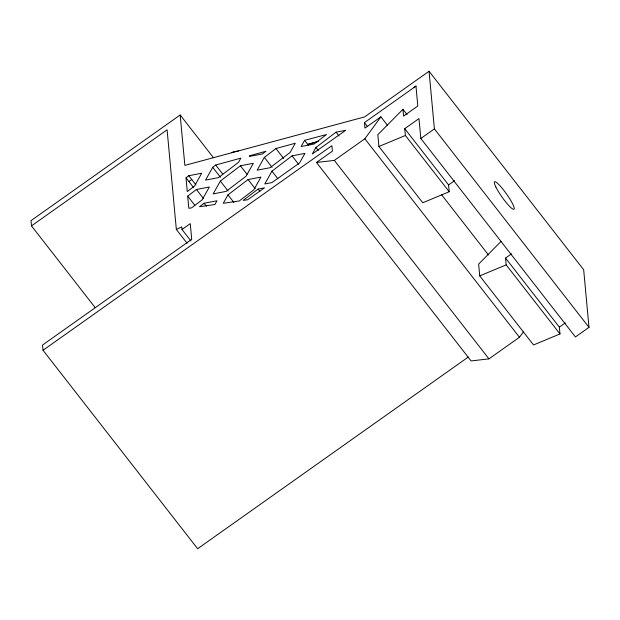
<?xml version="1.0" encoding="UTF-8"?>
<svg xmlns="http://www.w3.org/2000/svg" width="620" height="620" viewBox="0 0 620 620"><rect width="100%" height="100%" fill="white"/><g stroke="black" fill="none" stroke-linecap="round" stroke-linejoin="round"><path stroke-width="0.93" d="M212.699 167.315L205.522 180.118L218.426 177.638L238.514 162.347L240.87 158.139L215.706 165.021L212.699 167.315L220.426 177.235M220.34 181.079L213.156 193.889L226.067 191.41L246.148 176.119L253.332 163.308L240.421 165.788L220.34 181.079L228.067 191.007M227.974 194.85L223.246 203.29L239.227 200.973L253.789 189.891L260.966 177.08L248.062 179.56L227.974 194.85L233.926 202.484M264.329 157.387L257.145 170.19L270.056 167.71L290.137 152.419L295.283 143.243L275.947 148.536L264.329 157.387L272.056 167.307M271.963 171.151L264.787 183.962L271.87 182.598L299.584 162.967L304.955 153.38L292.051 155.86L271.963 171.151L277.915 178.785M304.591 140.337L301.134 146.498L314.046 144.018L326.523 134.517L304.591 140.337L308.721 145.638M315.952 147.459L312.317 153.954L345.689 130.316L336.04 132.168L315.952 147.459L318.331 150.513M523.334 331.956L519.459 337.257L488.947 358.872L471.076 360.925L316.464 162.456L334.335 160.402L364.847 138.787L380.874 116.831L387.415 125.225M407.084 114.623L402.938 109.298L377.828 134.71L378.921 146.498L422.747 202.756L449.198 191.743L448.57 184.938L404.736 128.681L418.981 118.591L420.825 138.493L575.438 336.962L589 327.352L583.668 269.731L429.055 71.261L364.622 116.901L184.853 165.393L180.172 114.979L31 220.635L31.488 225.874L95.178 307.629M501.03 241.436L478.632 264.104L479.725 275.885L533.533 344.96L559.984 333.947L559.356 327.143L505.54 258.067L511.539 253.828M186.008 177.839L188.798 175.716L201.702 173.236L194.525 186.047L187.279 191.557L186.008 177.839L193.703 187.721M188.945 181.614L191.735 179.49L195.897 184.838M231.888 152.706L232.787 152.024L238.468 150.931M187.705 196.129L196.431 189.488L209.343 187.008L202.159 199.81L191.572 207.878L188.829 208.274L187.705 196.129L194.843 205.29M204.073 203.259L199.516 206.724L214.892 204.499L216.977 200.772L204.073 203.259L206.452 206.305M258.091 189.061L243.203 200.399L247.659 199.749L264.484 187.829L258.091 189.061L259.873 191.347M413.943 87.552L415.958 86.017L417.81 106.02L403.574 116.103L402.938 109.298M31.488 225.874L167.098 129.82L176.344 229.462L187.054 243.21M190.945 240.955L182.017 229.501L190.255 223.657L191.712 239.374L42.54 345.038L43.028 350.277L197.641 548.739L468.348 356.996M43.028 350.277L331.886 145.669L332.397 151.172L316.464 162.456M380.874 116.831L364.94 128.115L364.428 122.621L415.966 86.118M420.825 138.493L434.387 128.89L429.055 71.261M448.57 184.938L454.561 180.691M559.356 327.143L565.347 322.896M176.344 229.462L181.776 226.881L182.017 229.501M378.921 146.498L405.371 135.486L404.736 128.681M479.725 275.885L506.176 264.88L505.54 258.067M317.285 141.802L307.288 144.537L318.494 141.205M434.387 128.89L589 327.352M405.371 135.486L449.198 191.743M506.176 264.88L559.984 333.947M441.533 194.688L488.514 254.99M364.428 122.621L367.404 126.433M364.847 138.787L519.459 337.257M336.04 132.168L339.008 135.982M334.335 160.402L488.947 358.872M292.051 155.86L298.592 164.261M275.947 148.536L283.681 158.457M240.421 165.788L246.962 174.189M248.062 179.56L255.2 188.72M180.172 114.979L213.474 157.72M215.706 165.021L222.844 174.181M188.798 175.716L191.735 179.49M196.431 189.488L203.569 198.648M249.938 155.651L249.511 156.426L262.415 153.946L265.91 151.28L249.938 155.651M495.884 187.054A16.841 2.736 54.7 0 0 513.159 209.235A16.841 2.736 54.7 0 0 503.796 190.286A16.841 2.736 54.7 0 0 495.884 187.054"/></g></svg>
